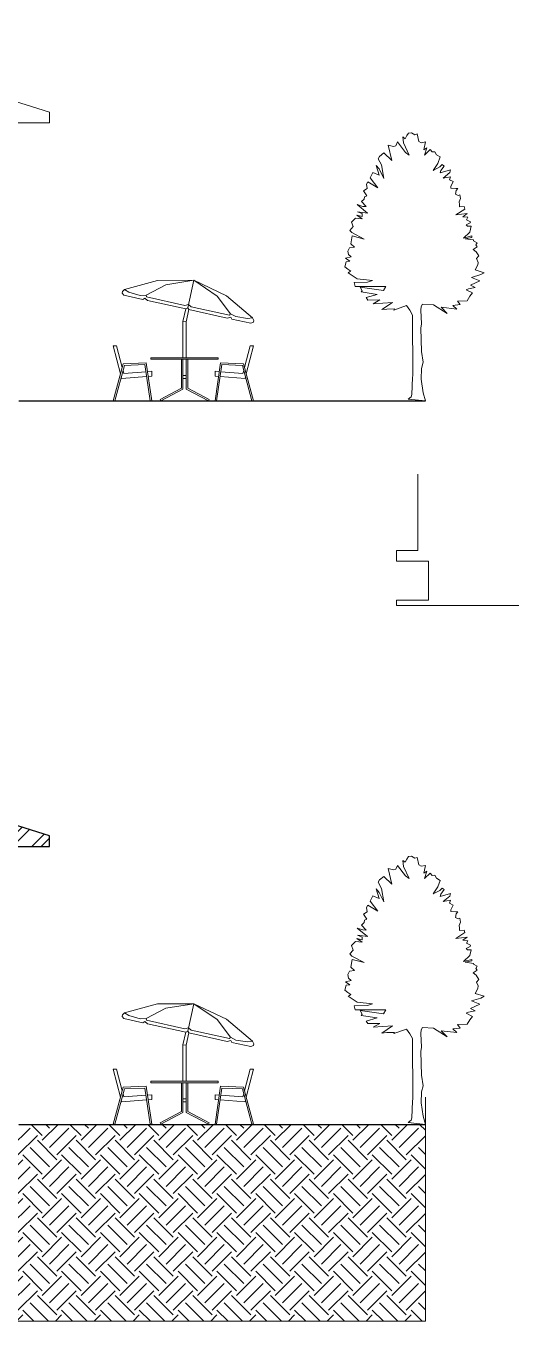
# Model space of a CAD drawing. Header units: millimetres. Extents: x -627 to 20370, y 1538 to 15679.
# Drawn here: x 17093 to 18002, y 7892 to 10319 of the extents above; entities that cross this region are included whole.
import ezdxf

# ---------------------------------------------------------------- set-up
doc = ezdxf.new("R2010")
doc.units = ezdxf.units.MM
doc.layers.add('blue', color=160, linetype='Continuous', lineweight=5)
doc.layers.add('new', color=3, linetype='Continuous', lineweight=30)

# ---------------------------------------------------------------- blocks, each defined once
blk = doc.blocks.new('tree1')
at = {"linetype": 'ByBlock'}
blk.add_lwpolyline([(-0.324, 0.032), (-0.266, 0.078), (-0.252, 0.122), (-0.244, 0.437), (-0.237, 0.48), (-0.243, 1.609), (-0.29, 1.699), (-0.352, 1.786), (-0.595, 1.702), (-0.582, 1.724), (-0.723, 1.721), (-0.819, 1.712), (-0.614, 1.844), (-0.976, 1.822), (-0.854, 1.893), (-1.077, 1.891), (-1.113, 1.937), (-0.905, 1.996), (-1.203, 2.043), (-1.187, 2.064), (-1.22, 2.133), (-0.783, 2.072), (-0.742, 2.145), (-1.316, 2.145), (-1.334, 2.219), (-1.082, 2.225), (-0.994, 2.26), (-1.277, 2.291), (-1.449, 2.403), (-1.425, 2.417), (-1.395, 2.432), (-1.454, 2.469), (-1.51, 2.516), (-1.483, 2.609), (-1.416, 2.618), (-1.498, 2.674), (-1.389, 2.698), (-1.443, 2.743), (-1.455, 2.806), (-1.422, 2.872), (-1.331, 2.884), (-1.4, 2.945), (-1.373, 3.092), (-1.15, 3.034), (-1.376, 3.155), (-1.413, 3.197), (-1.352, 3.267), (-1.384, 3.349), (-1.311, 3.425), (-1.188, 3.415), (-1.282, 3.484), (-1.184, 3.457), (-1.184, 3.511), (-1.274, 3.545), (-1.084, 3.52), (-1.279, 3.679), (-1.174, 3.646), (-1.108, 3.642), (-1.197, 3.735), (-1.146, 3.783), (-1.14, 3.828), (-1.1, 3.846), (-1.159, 3.937), (-1.091, 3.983), (-1.104, 4.064), (-1.076, 4.109), (-0.891, 3.996), (-1.033, 4.184), (-0.986, 4.28), (-0.869, 4.23), (-0.921, 4.414), (-0.868, 4.347), (-0.781, 4.171), (-0.822, 4.422), (-0.887, 4.539), (-0.861, 4.58), (-0.779, 4.648), (-0.627, 4.504), (-0.696, 4.794), (-0.596, 4.769), (-0.555, 4.781), (-0.523, 4.854), (-0.374, 4.659), (-0.307, 4.605), (-0.408, 4.835), (-0.423, 4.947), (-0.378, 4.914), (-0.351, 4.972), (-0.319, 5.017), (-0.264, 5.026), (-0.199, 4.988), (-0.154, 5.004), (-0.122, 4.865), (-0.082, 4.84), (0.003, 4.853), (-0.031, 4.709), (0.027, 4.743), (-0.018, 4.606), (0.087, 4.71), (0.126, 4.666), (0.178, 4.67), (0.205, 4.614), (0.279, 4.573), (0.23, 4.45), (0.146, 4.319), (0.267, 4.385), (0.313, 4.429), (0.348, 4.402), (0.291, 4.316), (0.277, 4.272), (0.472, 4.328), (0.46, 4.278), (0.331, 4.176), (0.468, 4.202), (0.451, 4.145), (0.517, 4.11), (0.473, 4.021), (0.478, 3.99), (0.567, 3.984), (0.605, 3.981), (0.576, 3.946), (0.564, 3.878), (0.611, 3.853), (0.643, 3.864), (0.659, 3.791), (0.632, 3.729), (0.641, 3.681), (0.636, 3.636), (0.727, 3.642), (0.738, 3.596), (0.567, 3.485), (0.784, 3.51), (0.7, 3.452), (0.794, 3.441), (0.769, 3.394), (0.842, 3.356), (0.837, 3.335), (0.764, 3.298), (0.788, 3.273), (0.856, 3.273), (0.83, 3.166), (0.711, 3.052), (0.872, 3.092), (0.866, 3.063), (0.744, 3.038), (0.9, 3.017), (0.9, 3), (0.969, 2.962), (0.942, 2.923), (0.972, 2.891), (0.893, 2.84), (0.953, 2.796), (1.002, 2.718), (0.958, 2.668), (0.99, 2.594), (0.982, 2.549), (0.932, 2.455), (1.098, 2.401), (1.036, 2.368), (0.865, 2.316), (1.018, 2.254), (0.843, 2.172), (0.932, 2.129), (0.809, 2.101), (0.764, 2.081), (0.883, 2.023), (0.832, 1.962), (0.779, 1.875), (0.598, 1.871), (0.652, 1.806), (0.516, 1.789), (0.585, 1.72), (0.297, 1.756), (0.409, 1.639), (0.15, 1.803), (-0.052, 1.816), (-0.08, 1.771), (-0.085, 1.703), (-0.075, 1.445), (-0.085, 1.367), (-0.075, 0.924), (-0.041, 0.724), (-0.072, 0.61), (-0.079, 0.406), (-0.045, 0.151), (0, 0)], close=True, dxfattribs=at)
blk = doc.blocks.new('playa')
at = {"linetype": 'ByBlock'}
for p, q in [((322.982, 381.286), (323.021, 381.323)), ((323.643, 381.493), (323.021, 381.323)), ((323.021, 381.323), (323.103, 381.275)), ((323.428, 381.218), (323.794, 381.414)), ((324.32, 381.497), (323.643, 381.493)), ((323.794, 381.414), (324.32, 381.497)), ((324.32, 381.497), (324.206, 380.984)), ((324.32, 381.497), (324.932, 381.208)), ((324.761, 381.2), (324.32, 381.497)), ((322.976, 381.256), (322.982, 381.286)), ((322.976, 381.256), (323.013, 381.217)), ((323.365, 381.14), (323.013, 381.217)), ((323.103, 381.275), (323.319, 381.211)), ((323.319, 381.211), (323.428, 381.218)), ((323.365, 381.14), (323.401, 381.163)), ((323.401, 381.163), (323.453, 381.12)), ((323.428, 381.218), (323.437, 381.185)), ((323.437, 381.185), (324.154, 381.027)), ((324.171, 380.962), (323.453, 381.12)), ((325.01, 380.868), (324.761, 381.2)), ((324.932, 381.208), (325.423, 380.792)), ((324.118, 380.724), (324.171, 380.962)), ((324.154, 381.027), (324.219, 381.043)), ((324.171, 380.962), (324.206, 380.984)), ((324.229, 380.949), (324.178, 380.718)), ((324.206, 380.984), (324.229, 380.949)), ((324.271, 381.001), (324.219, 381.043)), ((324.229, 380.949), (324.947, 380.79)), ((324.989, 380.842), (324.271, 381.001)), ((325.01, 380.868), (324.989, 380.842)), ((325.106, 380.816), (325.01, 380.868)), ((324.178, 380.718), (324.118, 380.724)), ((324.118, 380.046), (324.118, 380.724)), ((324.178, 380.718), (324.178, 380.046)), ((325.012, 380.806), (324.947, 380.79)), ((325.035, 380.77), (325.012, 380.806)), ((325.035, 380.77), (325.386, 380.693)), ((325.329, 380.782), (325.106, 380.816)), ((325.423, 380.792), (325.329, 380.782)), ((325.437, 380.712), (325.386, 380.693)), ((325.443, 380.742), (325.423, 380.792)), ((325.437, 380.712), (325.443, 380.742)), ((322.813, 380.271), (322.875, 380.271)), ((322.813, 380.271), (322.948, 379.746)), ((322.875, 380.271), (322.979, 379.865)), ((325.376, 380.271), (325.272, 379.865)), ((325.438, 380.271), (325.303, 379.746)), ((325.438, 380.271), (325.376, 380.271)), ((322.997, 379.93), (322.813, 379.236)), ((323.02, 379.902), (322.844, 379.236)), ((322.997, 379.93), (323.429, 379.948)), ((323.02, 379.902), (323.403, 379.916)), ((323.403, 379.916), (323.503, 379.236)), ((323.429, 379.948), (323.533, 379.236)), ((323.518, 380.046), (323.518, 380.016)), ((324.778, 380.046), (323.518, 380.046)), ((323.518, 380.016), (324.778, 380.016)), ((324.088, 379.476), (324.088, 380.016)), ((324.118, 379.458), (324.118, 380.016)), ((324.178, 379.458), (324.178, 380.016)), ((324.208, 379.476), (324.208, 380.016)), ((324.822, 379.948), (324.718, 379.236)), ((324.848, 379.916), (324.748, 379.236)), ((324.778, 380.046), (324.778, 380.016)), ((325.254, 379.93), (324.822, 379.948)), ((325.231, 379.902), (324.848, 379.916)), ((325.231, 379.902), (325.407, 379.236)), ((325.254, 379.93), (325.438, 379.236)), ((322.963, 379.686), (322.971, 379.657)), ((322.971, 379.657), (323.436, 379.693)), ((322.995, 379.805), (323.009, 379.75)), ((323.009, 379.75), (323.423, 379.782)), ((323.453, 379.785), (323.533, 379.791)), ((323.466, 379.695), (323.533, 379.701)), ((323.533, 379.791), (323.533, 379.701)), ((324.118, 379.716), (324.178, 379.716)), ((324.118, 379.656), (324.178, 379.656)), ((324.718, 379.791), (324.718, 379.701)), ((324.798, 379.785), (324.718, 379.791)), ((324.785, 379.695), (324.718, 379.701)), ((325.28, 379.657), (324.815, 379.693)), ((325.242, 379.75), (324.828, 379.782)), ((325.256, 379.805), (325.242, 379.75)), ((325.288, 379.686), (325.28, 379.657)), ((323.688, 379.262), (324.088, 379.476)), ((323.702, 379.236), (324.118, 379.458)), ((324.594, 379.236), (324.178, 379.458)), ((324.608, 379.262), (324.208, 379.476)), ((322.813, 379.236), (322.844, 379.236)), ((323.503, 379.236), (323.533, 379.236)), ((323.702, 379.236), (323.688, 379.262)), ((324.594, 379.236), (324.608, 379.262)), ((324.718, 379.236), (324.748, 379.236)), ((325.407, 379.236), (325.438, 379.236))]:
    blk.add_line(p, q, dxfattribs=at)

msp = doc.modelspace()

# ---------------------------------------------------------------- hatches: boundary and pattern name
at = {"layer": 'blue'}
h = msp.add_hatch(dxfattribs=at)
h.set_pattern_fill('ANSI32', color=256, scale=4)
h.set_pattern_definition([(45, (7621.72, -161.74), (-26.94077, 26.94077), []), (45, (7639.68, -161.74), (-26.94077, 26.94077), [])])
h.paths.add_polyline_path([(16622.1, 8919.2), (17059.7, 8781.5), (17136.8, 8781.5), (17136.8, 8801.5), (16622.1, 8963.4), (15735.5, 8684.5), (15735.5, 8664.5), (15812.7, 8664.5)])
h = msp.add_hatch(dxfattribs=at)
h.set_pattern_fill('EARTH', color=256, scale=8.1, angle=45)
h.set_pattern_definition([(45, (7621.72, -161.74), (0, 72.74007), [51.435, -51.435]), (45, (7608.08, -148.1), (0, 72.74007), [51.435, -51.435]), (45, (7594.443, -134.46), (0, 72.74007), [51.435, -51.435]), (135, (7594.443, -125.37), (-72.74007, 0), [51.435, -51.435]), (135, (7608.08, -111.73), (-72.74007, 0), [51.435, -51.435]), (135, (7621.72, -98.09), (-72.74007, 0), [51.435, -51.435])])
h.paths.add_polyline_path([(16494.7, 8140.5), (15526.7, 8140.5), (15526.7, 8120.5), (15446.7, 8120.5), (15446.7, 8054.5), (15426.7, 8054.5), (15315.2, 8054.5), (15315.2, 7891.8), (17841.2, 7891.8), (17841.2, 8260.5), (17079.7, 8260.5), (17079.7, 8240.5), (16952.7, 8240.5), (16952.7, 7967.5), (16494.7, 7967.5)])

# ---------------------------------------------------------------- linework, layer by layer
for points in [[(17136.8, 10157.2), (16622.1, 10319)], [(17059.7, 10137.2), (17136.8, 10137.2), (17136.8, 10157.2)], [(18666.5, 9233.1), (17826.9, 9233.1), (17786.9, 9233.1), (17786.9, 9243.1), (17846.9, 9243.1), (17846.9, 9315.9), (17786.9, 9315.9), (17786.9, 9335.9), (17826.9, 9335.9), (17826.9, 9478.8)], [(15315.2, 8054.5), (15315.2, 7891.8), (17841.2, 7891.8), (17841.2, 8311.4)]]:
    msp.add_lwpolyline(points, dxfattribs=at)
at = {"layer": 'new'}
for points in [[(17079.7, 9616.2), (17841.2, 9616.2)], [(17136.8, 8801.5), (16622.1, 8963.4)], [(17059.7, 8781.5), (17136.8, 8781.5), (17136.8, 8801.5)], [(17079.7, 8260.5), (17841.2, 8260.5)]]:
    msp.add_lwpolyline(points, dxfattribs=at)

# ---------------------------------------------------------------- block references
at = {"layer": 'blue', "xscale": 100, "yscale": 100, "zscale": 100}
for name, p in [('tree1', (17841.2, 9616.2)), ('playa', (-15024.7, -28307.4)), ('tree1', (17841.2, 8260.5)), ('playa', (-15024.7, -29663))]:
    msp.add_blockref(name, p, dxfattribs=at)

doc.saveas('drawing.dxf')
